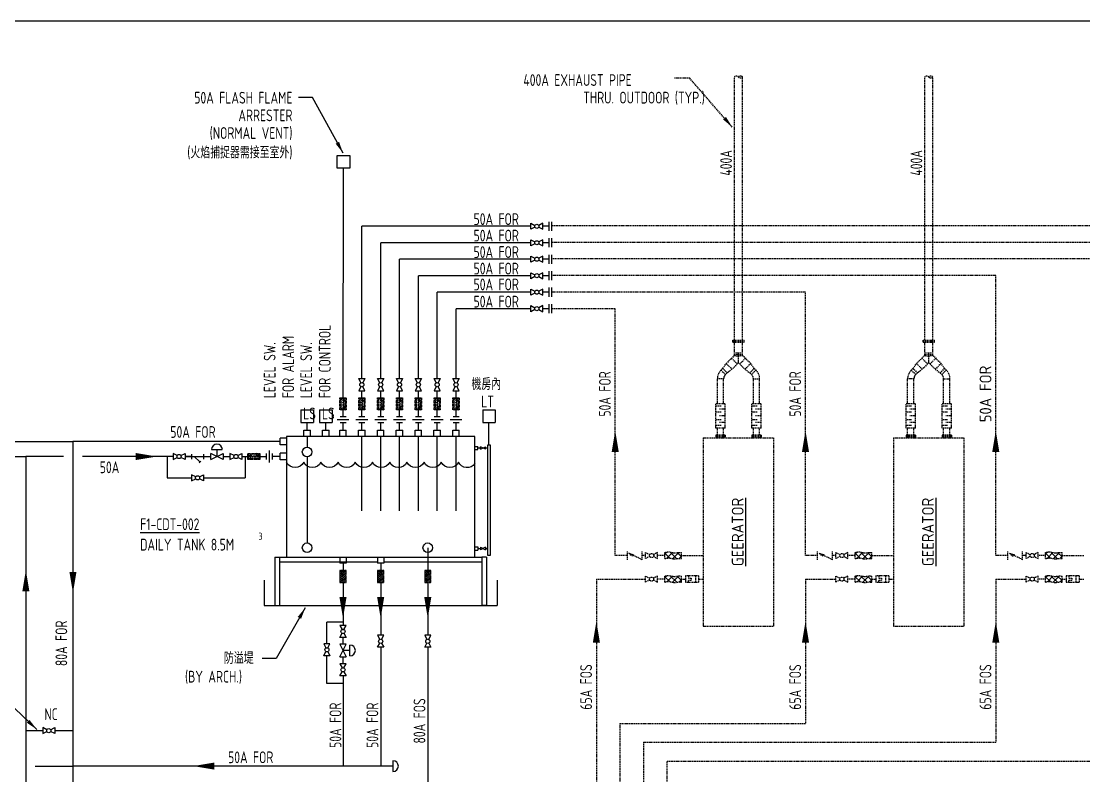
# Model space of a CAD drawing. Header units: millimetres. Extents: x 46 to 742, y 16 to 539.
# Drawn here: x 379.8 to 605.4, y 374.5 to 534.7 of the extents above; entities that cross this region are included whole.
import ezdxf
from ezdxf.enums import TextEntityAlignment as Align

# ---------------------------------------------------------------- set-up
doc = ezdxf.new("R2010")
doc.units = ezdxf.units.MM
doc.linetypes.add('DASHED', pattern=[0.75, 0.5, -0.25])
doc.linetypes.add('HIDDEN', pattern=[0.375, 0.25, -0.125])
for name, color, linetype in [('G-ANNO-NPLT', 1, 'Continuous'), ('M-CWTR-TEXT', 4, 'Continuous'), ('M-EQPM', 22, 'Continuous'), ('M-HVAC-EQPM-TEXT', 5, 'Continuous'), ('M-PIPE-FOR-F', 240, 'HIDDEN'), ('M-PIPE-FOS', 4, 'Continuous'), ('M-PIPE-OIL-TEXT', 3, 'Continuous'), ('M-PIPE-OIL-V', 2, 'Continuous'), ('N-DETL-02', 2, 'Continuous')]:
    doc.layers.add(name, color=color, linetype=linetype)
doc.styles.add('AA-TXT', font='iso.shx', dxfattribs={"width": 0.8, "bigfont": 'chineset.shx'})
doc.styles.add('dim-txt', font='isocp.shx', dxfattribs={"width": 0.7, "bigfont": 'CHINESET.shx'})
doc.dimstyles.new('adim-10', dxfattribs={"dimscale": 10, "dimtxt": 0.25, "dimasz": 0.25, "dimexe": 0.1, "dimexo": 0.5, "dimgap": 0.15, "dimtad": 0, "dimdec": 4, "dimtxsty": 'dim-txt', "dimcen": 2.5, "dimclrd": 256, "dimclre": 256, "dimclrt": 256, "dimadec": 0, "dimazin": 0, "dimtfac": 1, "dimtmove": 0, "dimatfit": 3, "dimfxl": 1, "dimarcsym": 0})

# ---------------------------------------------------------------- blocks, each defined once
blk = doc.blocks.new('FL-C')
at = {"linetype": 'DASHED'}
for p, q in [((6.35, 1.59), (0, 1.59)), ((0, -1.58), (3.17, 1.59)), ((0, -0.71), (2.3, 1.59)), ((0, 0.03), (1.56, 1.59)), ((0, 0.75), (0.82, 1.59)), ((0, 1.59), (0, -1.59)), ((2.98, -1.59), (0, 1.39)), ((1.85, -1.59), (0, 0.26)), ((4.19, -1.59), (1.01, 1.59)), ((1.06, -1.59), (4.24, 1.59)), ((5.29, -1.59), (2.11, 1.59)), ((2.16, -1.59), (5.34, 1.59)), ((6.35, -1.58), (3.18, 1.59)), ((3.37, -1.59), (6.35, 1.39)), ((6.35, -0.71), (4.05, 1.59)), ((4.5, -1.59), (6.35, 0.26)), ((6.35, 0.03), (4.79, 1.59)), ((6.35, 0.75), (5.53, 1.59)), ((6.35, -1.59), (6.35, 1.59)), ((0.76, -1.59), (0, -0.82)), ((0, -1.59), (6.35, -1.59)), ((5.59, -1.59), (6.35, -0.82))]:
    blk.add_line(p, q, dxfattribs=at)

msp = doc.modelspace()

# ---------------------------------------------------------------- hatches: boundary and pattern name
at = {"layer": 'M-PIPE-FOR-F', "linetype": 'HIDDEN'}
h = msp.add_hatch(dxfattribs=at)
h.set_pattern_fill('NET', color=252, scale=0.3, angle=45, style=0)
h.set_pattern_definition([(45, (10.037, 62.0518), (-0.6735192, 0.6735192), []), (135, (10.037, 62.0518), (-0.6735192, -0.6735192), [])])
edge = h.paths.add_edge_path()
edge.add_spline(control_points=[(519.978, 421.904), (519.787, 421.918), (519.284, 421.955), (518.355, 421.708), (517.381, 422.132), (516.715, 421.965), (516.474, 421.904)], knot_values=[0, 0, 0, 0, 0.5743149, 1.5064379, 2.8017053, 3.5340502, 3.5340502, 3.5340502, 3.5340502], degree=3, periodic=0)
edge.add_line((516.474, 421.904), (516.474, 420.622))
edge.add_spline(control_points=[(516.474, 420.622), (516.715, 420.683), (517.381, 420.85), (518.355, 420.426), (519.284, 420.673), (519.787, 420.636), (519.978, 420.622)], knot_values=[0, 0, 0, 0, 0.7323449, 2.0276123, 2.9597353, 3.5340502, 3.5340502, 3.5340502, 3.5340502], degree=3, periodic=0)
edge.add_line((519.978, 420.622), (519.978, 421.904))
h = msp.add_hatch(dxfattribs=at)
h.set_pattern_fill('NET', color=252, scale=0.3, angle=45, style=0)
h.set_pattern_definition([(45, (50.4529, 62.0518), (-0.6735192, 0.6735192), []), (135, (50.4529, 62.0518), (-0.6735192, -0.6735192), [])])
edge = h.paths.add_edge_path()
edge.add_spline(control_points=[(560.394, 421.904), (560.203, 421.918), (559.7, 421.955), (558.771, 421.708), (557.797, 422.132), (557.13, 421.965), (556.89, 421.904)], knot_values=[0, 0, 0, 0, 0.5743149, 1.5064379, 2.8017053, 3.5340502, 3.5340502, 3.5340502, 3.5340502], degree=3, periodic=0)
edge.add_line((556.89, 421.904), (556.89, 420.622))
edge.add_spline(control_points=[(556.89, 420.622), (557.13, 420.683), (557.797, 420.85), (558.771, 420.426), (559.7, 420.673), (560.203, 420.636), (560.394, 420.622)], knot_values=[0, 0, 0, 0, 0.7323449, 2.0276123, 2.9597353, 3.5340502, 3.5340502, 3.5340502, 3.5340502], degree=3, periodic=0)
edge.add_line((560.394, 420.622), (560.394, 421.904))
h = msp.add_hatch(dxfattribs=at)
h.set_pattern_fill('NET', color=252, scale=0.3, angle=45, style=0)
h.set_pattern_definition([(45, (90.8687, 62.0518), (-0.6735192, 0.6735192), []), (135, (90.8687, 62.0518), (-0.6735192, -0.6735192), [])])
edge = h.paths.add_edge_path()
edge.add_spline(control_points=[(600.81, 421.904), (600.618, 421.918), (600.116, 421.955), (599.187, 421.708), (598.213, 422.132), (597.546, 421.965), (597.306, 421.904)], knot_values=[0, 0, 0, 0, 0.5743149, 1.5064379, 2.8017053, 3.5340502, 3.5340502, 3.5340502, 3.5340502], degree=3, periodic=0)
edge.add_line((597.306, 421.904), (597.306, 420.622))
edge.add_spline(control_points=[(597.306, 420.622), (597.546, 420.683), (598.213, 420.85), (599.187, 420.426), (600.116, 420.673), (600.618, 420.636), (600.81, 420.622)], knot_values=[0, 0, 0, 0, 0.7323449, 2.0276123, 2.9597353, 3.5340502, 3.5340502, 3.5340502, 3.5340502], degree=3, periodic=0)
edge.add_line((600.81, 420.622), (600.81, 421.904))
h = msp.add_hatch(dxfattribs=at)
h.set_pattern_fill('NET', color=252, scale=0.3, angle=45, style=0)
h.set_pattern_definition([(45, (10.037, 57.0518), (-0.6735192, 0.6735192), []), (135, (10.037, 57.0518), (-0.6735192, -0.6735192), [])])
edge = h.paths.add_edge_path()
edge.add_spline(control_points=[(519.978, 416.904), (519.787, 416.918), (519.284, 416.955), (518.355, 416.708), (517.381, 417.132), (516.715, 416.965), (516.474, 416.904)], knot_values=[0, 0, 0, 0, 0.5743149, 1.5064379, 2.8017053, 3.5340502, 3.5340502, 3.5340502, 3.5340502], degree=3, periodic=0)
edge.add_line((516.474, 416.904), (516.474, 415.622))
edge.add_spline(control_points=[(516.474, 415.622), (516.715, 415.683), (517.381, 415.85), (518.355, 415.426), (519.284, 415.673), (519.787, 415.636), (519.978, 415.622)], knot_values=[0, 0, 0, 0, 0.7323449, 2.0276123, 2.9597353, 3.5340502, 3.5340502, 3.5340502, 3.5340502], degree=3, periodic=0)
edge.add_line((519.978, 415.622), (519.978, 416.904))
h = msp.add_hatch(dxfattribs=at)
h.set_pattern_fill('NET', color=252, scale=0.3, angle=45, style=0)
h.set_pattern_definition([(45, (50.4529, 57.0518), (-0.6735192, 0.6735192), []), (135, (50.4529, 57.0518), (-0.6735192, -0.6735192), [])])
edge = h.paths.add_edge_path()
edge.add_spline(control_points=[(560.394, 416.904), (560.203, 416.918), (559.7, 416.955), (558.771, 416.708), (557.797, 417.132), (557.13, 416.965), (556.89, 416.904)], knot_values=[0, 0, 0, 0, 0.5743149, 1.5064379, 2.8017053, 3.5340502, 3.5340502, 3.5340502, 3.5340502], degree=3, periodic=0)
edge.add_line((556.89, 416.904), (556.89, 415.622))
edge.add_spline(control_points=[(556.89, 415.622), (557.13, 415.683), (557.797, 415.85), (558.771, 415.426), (559.7, 415.673), (560.203, 415.636), (560.394, 415.622)], knot_values=[0, 0, 0, 0, 0.7323449, 2.0276123, 2.9597353, 3.5340502, 3.5340502, 3.5340502, 3.5340502], degree=3, periodic=0)
edge.add_line((560.394, 415.622), (560.394, 416.904))
h = msp.add_hatch(dxfattribs=at)
h.set_pattern_fill('NET', color=252, scale=0.3, angle=45, style=0)
h.set_pattern_definition([(45, (90.8687, 57.0518), (-0.6735192, 0.6735192), []), (135, (90.8687, 57.0518), (-0.6735192, -0.6735192), [])])
edge = h.paths.add_edge_path()
edge.add_spline(control_points=[(600.81, 416.904), (600.618, 416.918), (600.116, 416.955), (599.187, 416.708), (598.213, 417.132), (597.546, 416.965), (597.306, 416.904)], knot_values=[0, 0, 0, 0, 0.5743149, 1.5064379, 2.8017053, 3.5340502, 3.5340502, 3.5340502, 3.5340502], degree=3, periodic=0)
edge.add_line((597.306, 416.904), (597.306, 415.622))
edge.add_spline(control_points=[(597.306, 415.622), (597.546, 415.683), (598.213, 415.85), (599.187, 415.426), (600.116, 415.673), (600.618, 415.636), (600.81, 415.622)], knot_values=[0, 0, 0, 0, 0.7323449, 2.0276123, 2.9597353, 3.5340502, 3.5340502, 3.5340502, 3.5340502], degree=3, periodic=0)
edge.add_line((600.81, 415.622), (600.81, 416.904))

# ---------------------------------------------------------------- linework, layer by layer
at = {"layer": 'G-ANNO-NPLT'}
msp.add_line((706.603, 534.729), (80.647, 534.729), dxfattribs=at)
at = {"layer": 'M-EQPM'}
for p, q in [((439.767, 446.553), (439.767, 447.867)), ((439.767, 447.867), (441.164, 447.867)), ((441.164, 446.553), (441.164, 447.867)), ((443.767, 447.867), (445.164, 447.867)), ((443.767, 446.553), (443.767, 447.867)), ((445.164, 446.553), (445.164, 447.867)), ((447.397, 446.553), (447.397, 447.867)), ((447.397, 447.867), (448.794, 447.867)), ((448.794, 446.553), (448.794, 447.867)), ((451.397, 446.553), (451.397, 447.867)), ((451.397, 447.867), (452.794, 447.867)), ((452.794, 446.553), (452.794, 447.867)), ((455.397, 447.867), (456.794, 447.867)), ((455.397, 446.553), (455.397, 447.867)), ((456.794, 446.553), (456.794, 447.867)), ((459.397, 446.553), (459.397, 447.867)), ((459.397, 447.867), (460.794, 447.867)), ((460.794, 446.553), (460.794, 447.867)), ((463.397, 447.867), (464.794, 447.867)), ((463.397, 446.553), (463.397, 447.867)), ((464.794, 446.553), (464.794, 447.867)), ((467.397, 447.867), (468.794, 447.867)), ((467.397, 446.553), (467.397, 447.867)), ((468.794, 446.553), (468.794, 447.867)), ((471.397, 446.553), (471.397, 447.867)), ((471.397, 447.867), (472.794, 447.867)), ((472.794, 446.553), (472.794, 447.867)), ((436.096, 446.177), (434.782, 446.177)), ((434.782, 444.78), (434.782, 446.177)), ((436.096, 444.78), (434.782, 444.78)), ((440.466, 446.553), (440.466, 444.272)), ((436.096, 442.983), (434.782, 442.983)), ((434.782, 441.586), (434.782, 442.983)), ((476.096, 444.445), (476.739, 444.445)), ((476.096, 443.761), (476.739, 443.761)), ((476.739, 443.761), (476.739, 444.445)), ((436.096, 441.586), (434.782, 441.586)), ((440.466, 442.24), (440.466, 423.934)), ((476.096, 423.081), (476.739, 423.081)), ((476.096, 422.397), (476.739, 422.397)), ((476.739, 423.081), (476.739, 422.397)), ((433.636, 420.938), (434.636, 420.938)), ((433.636, 420.938), (433.636, 410.627)), ((434.636, 420.938), (477.556, 420.938)), ((434.636, 420.938), (434.636, 410.627)), ((434.636, 419.938), (455.397, 419.938)), ((447.397, 420.938), (447.397, 419.624)), ((448.794, 420.938), (448.794, 419.624)), ((455.397, 420.938), (455.397, 419.624)), ((456.794, 420.938), (456.794, 419.624)), ((456.794, 419.938), (477.556, 419.938)), ((477.556, 420.938), (477.556, 410.627)), ((478.556, 420.938), (477.556, 420.938)), ((478.556, 420.938), (478.556, 410.627)), ((448.794, 419.624), (447.397, 419.624)), ((456.794, 419.624), (455.397, 419.624)), ((431.331, 416.065), (431.331, 410.627)), ((480.861, 416.065), (480.861, 410.627)), ((431.331, 410.627), (480.861, 410.627)), ((433.636, 410.627), (434.636, 410.627)), ((478.556, 410.627), (477.556, 410.627))]:
    msp.add_line(p, q, dxfattribs=at)
for points in [[(476.096, 420.938), (476.096, 446.553), (436.096, 446.553), (436.096, 420.938)], [(478.878, 444.775), (479.322, 444.775), (479.322, 421.262), (478.878, 421.262)]]:
    msp.add_lwpolyline(points, close=True, dxfattribs=at)
msp.add_lwpolyline([(476.096, 440.778, -0.5797102), (472.629, 441.104, -0.6440696), (468.976, 441.104, -0.6440696), (465.322, 441.104, -0.6440696), (461.669, 441.104, -0.6440696), (458.016, 441.104, -0.6440696), (454.362, 441.104, -0.6440696), (450.709, 441.104, -0.6440696), (447.056, 441.104, -0.6440696), (443.402, 441.104, -0.6440696), (439.749, 441.104, -0.6440696), (436.096, 441.104)], format="xyb", dxfattribs=at)
for centre in [(440.466, 443.256), (440.466, 422.918), (466.096, 422.918)]:
    msp.add_circle(centre, 1.016, dxfattribs=at)
at = {"layer": 'M-PIPE-FOR-F', "color": 252, "linetype": 'HIDDEN'}
for p, q in [((531.23, 466.975), (531.23, 522.886)), ((532.958, 466.975), (532.958, 522.886)), ((571.645, 466.975), (571.645, 522.886)), ((573.374, 466.975), (573.374, 522.886)), ((707.99, 491.263), (492.473, 491.263)), ((667.574, 487.763), (492.473, 487.763)), ((627.158, 484.263), (492.473, 484.263)), ((586.742, 480.763), (492.473, 480.763)), ((586.742, 421.263), (586.742, 480.763)), ((546.327, 477.189), (492.473, 477.189)), ((546.327, 421.263), (546.327, 477.189)), ((505.911, 473.689), (492.473, 473.689)), ((505.911, 421.263), (505.911, 473.689)), ((530.897, 466.576), (530.897, 466.975)), ((530.897, 466.975), (533.29, 466.975)), ((530.897, 466.776), (533.29, 466.776)), ((530.897, 466.576), (533.29, 466.576)), ((531.23, 463.773), (531.23, 466.576)), ((532.958, 463.773), (532.958, 466.576)), ((533.29, 466.576), (533.29, 466.975)), ((571.313, 466.975), (573.706, 466.975)), ((571.313, 466.576), (571.313, 466.975)), ((571.313, 466.776), (573.706, 466.776)), ((571.313, 466.576), (573.706, 466.576)), ((571.645, 463.773), (571.645, 466.576)), ((573.374, 463.773), (573.374, 466.576)), ((573.706, 466.576), (573.706, 466.975)), ((531.23, 463.773), (529.496, 462.039)), ((531.84, 461.939), (530.618, 463.161)), ((531.23, 464.337), (532.958, 464.337)), ((531.23, 463.921), (532.958, 463.921)), ((531.23, 463.773), (532.094, 463.542)), ((532.094, 462.193), (532.094, 464.337)), ((532.958, 463.773), (532.094, 463.542)), ((532.348, 461.939), (533.57, 463.161)), ((532.958, 463.773), (534.691, 462.039)), ((571.645, 463.773), (569.912, 462.039)), ((572.256, 461.939), (571.034, 463.161)), ((571.645, 464.337), (573.374, 464.337)), ((571.645, 463.921), (573.374, 463.921)), ((571.645, 463.773), (572.509, 463.542)), ((572.509, 462.193), (572.509, 464.337)), ((573.374, 463.773), (572.509, 463.542)), ((572.763, 461.939), (573.985, 463.161)), ((573.374, 463.773), (575.107, 462.039)), ((528.74, 461.001), (528.382, 460.643)), ((528.382, 460.643), (529.322, 459.703)), ((528.74, 461.001), (529.496, 462.039)), ((528.74, 461.001), (529.68, 460.061)), ((529.496, 462.039), (530.718, 460.817)), ((530.718, 460.817), (529.68, 460.061)), ((532.094, 462.193), (530.718, 460.817)), ((532.094, 462.193), (533.469, 460.817)), ((534.691, 462.039), (533.469, 460.817)), ((533.469, 460.817), (534.507, 460.061)), ((535.447, 461.001), (534.507, 460.061)), ((535.447, 461.001), (534.691, 462.039)), ((535.805, 460.643), (534.865, 459.703)), ((535.447, 461.001), (535.805, 460.643)), ((569.156, 461.001), (568.798, 460.643)), ((568.798, 460.643), (569.738, 459.703)), ((569.156, 461.001), (569.912, 462.039)), ((569.156, 461.001), (570.096, 460.061)), ((569.912, 462.039), (571.134, 460.817)), ((571.134, 460.817), (570.096, 460.061)), ((572.509, 462.193), (571.134, 460.817)), ((572.509, 462.193), (573.885, 460.817)), ((575.107, 462.039), (573.885, 460.817)), ((573.885, 460.817), (574.923, 460.061)), ((575.863, 461.001), (574.923, 460.061)), ((575.863, 461.001), (575.107, 462.039)), ((576.221, 460.643), (575.281, 459.703)), ((575.863, 461.001), (576.221, 460.643)), ((527.603, 458.682), (527.603, 458.763)), ((528.933, 458.763), (527.603, 458.763)), ((527.603, 453.489), (527.603, 458.682)), ((528.933, 458.682), (528.933, 458.763)), ((528.933, 453.489), (528.933, 458.682)), ((529.68, 460.061), (529.322, 459.703)), ((534.507, 460.061), (534.865, 459.703)), ((535.255, 458.682), (535.255, 458.763)), ((535.255, 458.763), (536.584, 458.763)), ((535.255, 453.489), (535.255, 458.682)), ((536.584, 458.682), (536.584, 458.763)), ((536.584, 453.489), (536.584, 458.682)), ((569.348, 458.763), (568.019, 458.763)), ((568.019, 458.682), (568.019, 458.763)), ((568.019, 453.489), (568.019, 458.682)), ((569.348, 458.682), (569.348, 458.763)), ((569.348, 453.489), (569.348, 458.682)), ((570.096, 460.061), (569.738, 459.703)), ((574.923, 460.061), (575.281, 459.703)), ((575.671, 458.763), (577, 458.763)), ((575.671, 458.682), (575.671, 458.763)), ((575.671, 453.489), (575.671, 458.682)), ((577, 458.682), (577, 458.763)), ((577, 453.489), (577, 458.682)), ((529.265, 453.489), (527.271, 453.489)), ((527.271, 448.316), (527.271, 453.489)), ((528.417, 452.952), (527.271, 452.952)), ((528.417, 451.704), (527.271, 451.704)), ((529.265, 452.324), (528.049, 452.324)), ((529.265, 448.316), (529.265, 453.489)), ((536.916, 453.489), (534.922, 453.489)), ((534.922, 448.316), (534.922, 453.489)), ((536.069, 452.952), (534.922, 452.952)), ((536.069, 451.704), (534.922, 451.704)), ((536.916, 452.324), (535.701, 452.324)), ((536.916, 448.316), (536.916, 453.489)), ((567.687, 448.316), (567.687, 453.489)), ((569.681, 453.489), (567.687, 453.489)), ((568.833, 452.952), (567.687, 452.952)), ((568.833, 451.704), (567.687, 451.704)), ((569.681, 452.324), (568.465, 452.324)), ((569.681, 448.316), (569.681, 453.489)), ((575.338, 448.316), (575.338, 453.489)), ((577.332, 453.489), (575.338, 453.489)), ((576.484, 452.952), (575.338, 452.952)), ((576.484, 451.704), (575.338, 451.704)), ((577.332, 452.324), (576.117, 452.324)), ((577.332, 448.316), (577.332, 453.489)), ((528.417, 450.101), (527.271, 450.101)), ((529.265, 450.902), (528.049, 450.902)), ((529.265, 449.481), (528.049, 449.481)), ((536.069, 450.101), (534.922, 450.101)), ((536.916, 450.902), (535.701, 450.902)), ((536.916, 449.481), (535.701, 449.481)), ((568.833, 450.101), (567.687, 450.101)), ((569.681, 450.902), (568.465, 450.902)), ((569.681, 449.481), (568.465, 449.481)), ((576.484, 450.101), (575.338, 450.101)), ((577.332, 450.902), (576.117, 450.902)), ((577.332, 449.481), (576.117, 449.481)), ((528.417, 448.853), (527.271, 448.853)), ((529.265, 448.316), (527.271, 448.316)), ((527.603, 446.82), (527.603, 448.316)), ((528.933, 446.82), (528.933, 448.316)), ((536.069, 448.853), (534.922, 448.853)), ((536.916, 448.316), (534.922, 448.316)), ((535.255, 446.82), (535.255, 448.316)), ((536.584, 446.82), (536.584, 448.316)), ((568.833, 448.853), (567.687, 448.853)), ((569.681, 448.316), (567.687, 448.316)), ((568.019, 446.82), (568.019, 448.316)), ((569.348, 446.82), (569.348, 448.316)), ((576.484, 448.853), (575.338, 448.853)), ((577.332, 448.316), (575.338, 448.316)), ((575.671, 446.82), (575.671, 448.316)), ((577, 446.82), (577, 448.316)), ((524.594, 446.263), (539.594, 446.263)), ((524.594, 446.263), (524.594, 406.263)), ((527.271, 446.82), (527.271, 446.421)), ((529.265, 446.82), (527.271, 446.82)), ((529.265, 446.62), (527.271, 446.62)), ((529.265, 446.421), (527.271, 446.421)), ((527.603, 446.263), (527.603, 446.421)), ((528.933, 446.263), (528.933, 446.421)), ((529.265, 446.82), (529.265, 446.421)), ((534.922, 446.82), (534.922, 446.421)), ((536.916, 446.82), (534.922, 446.82)), ((536.916, 446.62), (534.922, 446.62)), ((536.916, 446.421), (534.922, 446.421)), ((535.255, 446.263), (535.255, 446.421)), ((536.584, 446.263), (536.584, 446.421)), ((536.916, 446.82), (536.916, 446.421)), ((539.594, 406.263), (539.594, 446.263)), ((565.009, 446.263), (565.009, 406.263)), ((565.009, 446.263), (580.009, 446.263)), ((569.681, 446.82), (567.687, 446.82)), ((567.687, 446.82), (567.687, 446.421)), ((569.681, 446.62), (567.687, 446.62)), ((569.681, 446.421), (567.687, 446.421)), ((568.019, 446.263), (568.019, 446.421)), ((569.348, 446.263), (569.348, 446.421)), ((569.681, 446.82), (569.681, 446.421)), ((577.332, 446.82), (575.338, 446.82)), ((575.338, 446.82), (575.338, 446.421)), ((577.332, 446.62), (575.338, 446.62)), ((577.332, 446.421), (575.338, 446.421)), ((575.671, 446.263), (575.671, 446.421)), ((577, 446.263), (577, 446.421)), ((577.332, 446.82), (577.332, 446.421)), ((580.009, 406.263), (580.009, 446.263)), ((508.493, 420.374), (508.493, 422.152)), ((511.611, 420.374), (511.611, 422.152)), ((548.909, 420.374), (548.909, 422.152)), ((552.026, 420.374), (552.026, 422.152)), ((589.325, 420.374), (589.325, 422.152)), ((592.442, 420.374), (592.442, 422.152)), ((508.493, 421.263), (505.911, 421.263)), ((508.815, 421.731), (509.933, 421.434)), ((508.815, 421.731), (509.74, 421.037)), ((508.815, 421.731), (509.74, 421.037)), ((508.815, 421.731), (509.933, 421.434)), ((511.611, 420.374), (508.815, 421.731)), ((512.359, 421.263), (511.611, 421.263)), ((512.359, 421.904), (513.249, 421.459)), ((512.359, 420.622), (512.359, 421.904)), ((513.249, 421.067), (512.359, 420.622)), ((514.923, 421.904), (514.034, 421.459)), ((514.034, 421.067), (514.923, 420.622)), ((514.923, 420.622), (514.923, 421.904)), ((516.474, 421.263), (514.923, 421.263)), ((516.474, 420.622), (516.474, 421.904)), ((519.978, 420.622), (519.978, 421.904)), ((519.978, 421.263), (524.594, 421.263)), ((548.909, 421.263), (546.327, 421.263)), ((549.231, 421.731), (550.348, 421.434)), ((549.231, 421.731), (550.155, 421.037)), ((549.231, 421.731), (550.155, 421.037)), ((549.231, 421.731), (550.348, 421.434)), ((552.026, 420.374), (549.231, 421.731)), ((552.775, 421.263), (552.026, 421.263)), ((552.775, 421.904), (553.665, 421.459)), ((552.775, 420.622), (552.775, 421.904)), ((553.665, 421.067), (552.775, 420.622)), ((555.339, 421.904), (554.449, 421.459)), ((554.449, 421.067), (555.339, 420.622)), ((555.339, 420.622), (555.339, 421.904)), ((556.89, 421.263), (555.339, 421.263)), ((556.89, 420.622), (556.89, 421.904)), ((560.394, 420.622), (560.394, 421.904)), ((560.394, 421.263), (565.009, 421.263)), ((589.325, 421.263), (586.742, 421.263)), ((589.647, 421.731), (590.764, 421.434)), ((589.647, 421.731), (590.571, 421.037)), ((589.647, 421.731), (590.571, 421.037)), ((589.647, 421.731), (590.764, 421.434)), ((592.442, 420.374), (589.647, 421.731)), ((593.191, 421.263), (592.442, 421.263)), ((593.191, 421.904), (594.081, 421.459)), ((593.191, 420.622), (593.191, 421.904)), ((594.081, 421.067), (593.191, 420.622)), ((595.755, 421.904), (594.865, 421.459)), ((594.865, 421.067), (595.755, 420.622)), ((595.755, 420.622), (595.755, 421.904)), ((597.306, 421.263), (595.755, 421.263)), ((597.306, 420.622), (597.306, 421.904)), ((600.81, 420.622), (600.81, 421.904)), ((600.81, 421.263), (605.425, 421.263)), ((501.911, 416.263), (501.911, 366.282)), ((501.911, 416.263), (512.359, 416.263)), ((512.359, 416.904), (513.249, 416.459)), ((512.359, 415.622), (512.359, 416.904)), ((513.249, 416.067), (512.359, 415.622)), ((514.923, 416.904), (514.034, 416.459)), ((514.034, 416.067), (514.923, 415.622)), ((514.923, 415.622), (514.923, 416.904)), ((516.474, 416.263), (514.923, 416.263)), ((516.474, 415.622), (516.474, 416.904)), ((519.978, 415.622), (519.978, 416.904)), ((519.978, 416.263), (520.824, 416.263)), ((520.824, 416.962), (520.824, 415.564)), ((520.824, 416.962), (520.824, 416.263)), ((523.621, 416.962), (520.824, 416.962)), ((520.824, 416.263), (520.824, 415.564)), ((523.621, 415.564), (520.824, 415.564)), ((521.452, 416.962), (521.452, 416.491)), ((521.452, 416.491), (522.066, 416.491)), ((521.452, 415.564), (521.452, 416.035)), ((521.452, 416.035), (522.066, 416.035)), ((522.066, 416.491), (522.066, 416.035)), ((522.931, 416.962), (522.931, 415.564)), ((523.621, 416.962), (523.621, 415.564)), ((523.621, 416.962), (523.621, 415.564)), ((523.621, 416.263), (524.594, 416.263)), ((546.327, 416.263), (546.327, 385.608)), ((546.327, 416.263), (552.775, 416.263)), ((552.775, 416.904), (553.665, 416.459)), ((552.775, 415.622), (552.775, 416.904)), ((553.665, 416.067), (552.775, 415.622)), ((555.339, 416.904), (554.449, 416.459)), ((554.449, 416.067), (555.339, 415.622)), ((555.339, 415.622), (555.339, 416.904)), ((556.89, 416.263), (555.339, 416.263)), ((556.89, 415.622), (556.89, 416.904)), ((560.394, 415.622), (560.394, 416.904)), ((560.394, 416.263), (561.24, 416.263)), ((561.24, 416.962), (561.24, 415.564)), ((561.24, 416.962), (561.24, 416.263)), ((564.037, 416.962), (561.24, 416.962)), ((561.24, 416.263), (561.24, 415.564)), ((564.037, 415.564), (561.24, 415.564)), ((561.868, 416.962), (561.868, 416.491)), ((561.868, 416.491), (562.481, 416.491)), ((561.868, 415.564), (561.868, 416.035)), ((561.868, 416.035), (562.481, 416.035)), ((562.481, 416.491), (562.481, 416.035)), ((563.347, 416.962), (563.347, 415.564)), ((564.037, 416.962), (564.037, 415.564)), ((564.037, 416.962), (564.037, 415.564)), ((564.037, 416.263), (565.009, 416.263)), ((586.742, 416.263), (586.742, 381.608)), ((586.742, 416.263), (593.191, 416.263)), ((593.191, 416.904), (594.081, 416.459)), ((593.191, 415.622), (593.191, 416.904)), ((594.081, 416.067), (593.191, 415.622)), ((595.755, 416.904), (594.865, 416.459)), ((594.865, 416.067), (595.755, 415.622)), ((595.755, 415.622), (595.755, 416.904)), ((597.306, 416.263), (595.755, 416.263)), ((597.306, 415.622), (597.306, 416.904)), ((600.81, 415.622), (600.81, 416.904)), ((600.81, 416.263), (601.656, 416.263)), ((601.656, 416.962), (601.656, 415.564)), ((601.656, 416.962), (601.656, 416.263)), ((604.453, 416.962), (601.656, 416.962)), ((601.656, 416.263), (601.656, 415.564)), ((604.453, 415.564), (601.656, 415.564)), ((602.284, 416.962), (602.284, 416.491)), ((602.284, 416.491), (602.897, 416.491)), ((602.284, 415.564), (602.284, 416.035)), ((602.284, 416.035), (602.897, 416.035)), ((602.897, 416.491), (602.897, 416.035)), ((603.763, 416.962), (603.763, 415.564)), ((604.453, 416.962), (604.453, 415.564)), ((604.453, 416.962), (604.453, 415.564)), ((604.453, 416.263), (605.425, 416.263)), ((524.594, 406.263), (539.594, 406.263)), ((565.009, 406.263), (580.009, 406.263)), ((506.911, 385.608), (546.327, 385.608)), ((506.911, 385.608), (506.911, 366.282)), ((511.927, 381.608), (511.927, 366.282)), ((511.927, 381.608), (586.742, 381.608)), ((516.911, 377.608), (627.158, 377.608)), ((516.911, 366.282), (516.911, 377.608))]:
    msp.add_line(p, q, dxfattribs=at)
for points in [[(505.911, 447.759, 0, 1.496, 0), (505.911, 443.272, 0, 0, 0)], [(546.327, 447.759, 0, 1.496, 0), (546.327, 443.272, 0, 0, 0)], [(586.742, 447.759, 0, 1.496, 0), (586.742, 443.272, 0, 0, 0)], [(501.911, 407.261, 0, 1.496, 0), (501.911, 402.774, 0, 0, 0)], [(546.327, 407.261, 0, 1.496, 0), (546.327, 402.774, 0, 0, 0)], [(586.742, 407.261, 0, 1.496, 0), (586.742, 402.774, 0, 0, 0)]]:
    msp.add_lwpolyline(points, format="xyseb", dxfattribs=at)
for centre in [(513.641, 421.263), (554.057, 421.263), (594.473, 421.263), (513.641, 416.263), (554.057, 416.263), (594.473, 416.263)]:
    msp.add_circle(centre, 0.439, dxfattribs=at)
for centre, radius, start, end in [((531.662, 522.453), 0.611, 45, 135), ((532.526, 522.453), 0.611, 45, 135), ((532.526, 523.318), 0.611, 225, 315), ((572.077, 522.453), 0.611, 45, 135), ((572.942, 522.453), 0.611, 45, 135), ((572.942, 523.318), 0.611, 225, 315), ((530.262, 458.763), 2.659, 135, 180), ((533.925, 458.763), 2.659, 0, 45), ((570.678, 458.763), 2.659, 135, 180), ((574.341, 458.763), 2.659, 0, 45), ((530.262, 458.763), 1.329, 135, 180), ((533.925, 458.763), 1.329, 0, 45), ((570.678, 458.763), 1.329, 135, 180), ((574.341, 458.763), 1.329, 0, 45)]:
    msp.add_arc(centre, radius, start, end, dxfattribs=at)
for points in [[(516.474, 421.904), (517.196, 422.026), (518.476, 421.83), (519.404, 421.922), (519.978, 421.904)], [(556.89, 421.904), (557.612, 422.026), (558.892, 421.83), (559.82, 421.922), (560.394, 421.904)], [(597.306, 421.904), (598.028, 422.026), (599.308, 421.83), (600.236, 421.922), (600.81, 421.904)], [(516.474, 420.622), (517.196, 420.744), (518.476, 420.548), (519.404, 420.639), (519.978, 420.622)], [(556.89, 420.622), (557.612, 420.744), (558.892, 420.548), (559.82, 420.639), (560.394, 420.622)], [(597.306, 420.622), (598.028, 420.744), (599.308, 420.548), (600.236, 420.639), (600.81, 420.622)], [(516.474, 416.904), (517.196, 417.026), (518.476, 416.83), (519.404, 416.922), (519.978, 416.904)], [(516.474, 415.622), (517.196, 415.744), (518.476, 415.548), (519.404, 415.639), (519.978, 415.622)], [(556.89, 416.904), (557.612, 417.026), (558.892, 416.83), (559.82, 416.922), (560.394, 416.904)], [(556.89, 415.622), (557.612, 415.744), (558.892, 415.548), (559.82, 415.639), (560.394, 415.622)], [(597.306, 416.904), (598.028, 417.026), (599.308, 416.83), (600.236, 416.922), (600.81, 416.904)], [(597.306, 415.622), (598.028, 415.744), (599.308, 415.548), (600.236, 415.639), (600.81, 415.622)]]:
    msp.add_spline(points, degree=3, dxfattribs=at)
at = {"layer": 'M-PIPE-FOS'}
for p, q in [((448.096, 454.771), (448.196, 503.555)), ((452.096, 458.846), (452.096, 491.189)), ((487.976, 491.189), (452.096, 491.189)), ((491.877, 491.189), (490.547, 491.189)), ((456.096, 458.846), (456.096, 487.689)), ((487.976, 487.689), (456.096, 487.689)), ((491.877, 487.689), (490.547, 487.689)), ((460.096, 458.846), (460.096, 484.189)), ((487.976, 484.189), (460.096, 484.189)), ((491.877, 484.189), (490.547, 484.189)), ((464.096, 458.846), (464.096, 480.689)), ((487.976, 480.689), (464.096, 480.689)), ((491.877, 480.689), (490.547, 480.689)), ((468.096, 458.846), (468.096, 477.189)), ((487.976, 477.189), (468.096, 477.189)), ((491.877, 477.189), (490.547, 477.189)), ((472.096, 458.846), (472.096, 473.689)), ((487.976, 473.689), (472.096, 473.689)), ((491.877, 473.689), (490.547, 473.689)), ((452.096, 454.771), (452.096, 456.274)), ((456.096, 454.771), (456.096, 456.274)), ((460.096, 454.771), (460.096, 456.274)), ((464.096, 454.771), (464.096, 456.274)), ((468.096, 454.771), (468.096, 456.274)), ((472.096, 454.771), (472.096, 456.274)), ((448.096, 450.787), (448.096, 452.199)), ((452.096, 450.787), (452.096, 452.199)), ((456.096, 450.787), (456.096, 452.199)), ((460.096, 450.787), (460.096, 452.199)), ((464.096, 450.787), (464.096, 452.199)), ((468.096, 450.787), (468.096, 452.199)), ((472.096, 450.787), (472.096, 452.199)), ((440.466, 447.867), (440.466, 449.515)), ((444.466, 447.867), (444.466, 449.515)), ((448.096, 447.867), (448.096, 449.515)), ((452.096, 447.867), (452.096, 449.515)), ((456.096, 447.867), (456.096, 449.515)), ((460.096, 447.867), (460.096, 449.515)), ((464.096, 447.867), (464.096, 449.515)), ((468.096, 447.867), (468.096, 449.515)), ((472.096, 447.867), (472.096, 449.515)), ((479.1, 444.775), (479.1, 449.515)), ((326.684, 445.478), (390.733, 445.478)), ((434.782, 445.478), (390.733, 445.478)), ((390.733, 445.478), (390.733, 69.687)), ((452.096, 430.741), (452.096, 446.553)), ((456.096, 430.741), (456.096, 446.553)), ((460.096, 430.741), (460.096, 446.553)), ((464.096, 430.741), (464.096, 446.553)), ((468.096, 430.741), (468.096, 446.553)), ((472.096, 430.741), (472.096, 446.553)), ((476.739, 444.103), (477.299, 444.103)), ((478.379, 444.103), (478.878, 444.103)), ((349.476, 442.285), (380.733, 442.285)), ((388.733, 442.285), (380.733, 442.285)), ((380.733, 442.285), (380.733, 59.796)), ((411.99, 442.285), (392.733, 442.285)), ((410.712, 442.285), (410.712, 437.76)), ((414.562, 442.285), (415.918, 442.285)), ((415.918, 442.285), (414.562, 442.285)), ((414.562, 442.285), (415.918, 442.285)), ((414.562, 442.285), (415.918, 442.285)), ((415.918, 442.285), (414.562, 442.285)), ((418.49, 442.285), (419.997, 442.285)), ((422.648, 442.285), (424.067, 442.285)), ((426.639, 442.285), (427.878, 442.285)), ((427.317, 442.285), (427.317, 437.76)), ((430.45, 442.285), (431.862, 442.285)), ((434.782, 442.285), (433.134, 442.285)), ((410.712, 437.76), (415.918, 437.76)), ((418.489, 437.76), (427.317, 437.76)), ((466.096, 422.918), (466.096, 418.118)), ((476.739, 422.739), (477.299, 422.739)), ((478.379, 422.739), (478.878, 422.739)), ((448.096, 419.624), (448.096, 418.118)), ((456.096, 419.624), (456.096, 418.118)), ((448.096, 415.545), (448.096, 406.426)), ((456.096, 415.545), (456.096, 404.342)), ((466.096, 415.545), (466.096, 404.342)), ((448.096, 407.104), (444.676, 407.104)), ((444.676, 402.533), (444.676, 407.104)), ((448.096, 402.435), (448.096, 403.854)), ((456.096, 401.77), (456.096, 376.544)), ((466.096, 401.77), (466.096, 349.608)), ((444.676, 394.084), (444.676, 399.961)), ((448.096, 398.277), (448.096, 399.784)), ((448.096, 395.706), (448.096, 376.544)), ((448.096, 394.084), (444.676, 394.084)), ((380.733, 384.078), (384.318, 384.078)), ((386.89, 384.078), (390.733, 384.078)), ((382.733, 376.544), (390.733, 376.544)), ((458.694, 376.544), (390.733, 376.544))]:
    msp.add_line(p, q, dxfattribs=at)
at = {"layer": 'N-DETL-02'}
for p, q in [((491.877, 490.227), (491.877, 492.15)), ((492.473, 490.227), (492.473, 492.15)), ((487.976, 491.832), (488.868, 491.386)), ((487.976, 490.546), (487.976, 491.832)), ((488.868, 490.992), (487.976, 490.546)), ((490.547, 491.832), (489.655, 491.386)), ((489.655, 490.992), (490.547, 490.546)), ((490.547, 490.546), (490.547, 491.832)), ((487.976, 488.332), (488.868, 487.886)), ((487.976, 487.046), (487.976, 488.332)), ((488.868, 487.492), (487.976, 487.046)), ((490.547, 488.332), (489.655, 487.886)), ((489.655, 487.492), (490.547, 487.046)), ((490.547, 487.046), (490.547, 488.332)), ((491.877, 486.727), (491.877, 488.65)), ((492.473, 486.727), (492.473, 488.65)), ((487.976, 484.832), (488.868, 484.386)), ((487.976, 483.546), (487.976, 484.832)), ((488.868, 483.992), (487.976, 483.546)), ((490.547, 484.832), (489.655, 484.386)), ((489.655, 483.992), (490.547, 483.546)), ((490.547, 483.546), (490.547, 484.832)), ((491.877, 483.227), (491.877, 485.15)), ((492.473, 483.227), (492.473, 485.15)), ((487.976, 481.332), (488.868, 480.886)), ((487.976, 480.046), (487.976, 481.332)), ((490.547, 481.332), (489.655, 480.886)), ((490.547, 480.046), (490.547, 481.332)), ((491.877, 479.727), (491.877, 481.65)), ((492.473, 479.727), (492.473, 481.65)), ((488.868, 480.492), (487.976, 480.046)), ((489.655, 480.492), (490.547, 480.046)), ((487.976, 477.832), (488.868, 477.386)), ((487.976, 476.546), (487.976, 477.832)), ((488.868, 476.992), (487.976, 476.546)), ((490.547, 477.832), (489.655, 477.386)), ((489.655, 476.992), (490.547, 476.546)), ((490.547, 476.546), (490.547, 477.832)), ((491.877, 476.227), (491.877, 478.15)), ((492.473, 476.227), (492.473, 478.15)), ((487.976, 474.332), (488.868, 473.886)), ((487.976, 473.046), (487.976, 474.332)), ((490.547, 474.332), (489.655, 473.886)), ((490.547, 473.046), (490.547, 474.332)), ((491.877, 472.727), (491.877, 474.65)), ((492.473, 472.727), (492.473, 474.65)), ((488.868, 473.492), (487.976, 473.046)), ((489.655, 473.492), (490.547, 473.046)), ((451.899, 457.953), (451.453, 458.846)), ((451.453, 458.846), (452.739, 458.846)), ((452.739, 458.846), (452.292, 457.953)), ((455.899, 457.953), (455.453, 458.846)), ((455.453, 458.846), (456.739, 458.846)), ((456.739, 458.846), (456.292, 457.953)), ((459.899, 457.953), (459.453, 458.846)), ((459.453, 458.846), (460.739, 458.846)), ((460.739, 458.846), (460.292, 457.953)), ((463.899, 457.953), (463.453, 458.846)), ((463.453, 458.846), (464.739, 458.846)), ((464.739, 458.846), (464.292, 457.953)), ((467.899, 457.953), (467.453, 458.846)), ((467.453, 458.846), (468.739, 458.846)), ((468.739, 458.846), (468.292, 457.953)), ((471.899, 457.953), (471.453, 458.846)), ((471.453, 458.846), (472.739, 458.846)), ((472.739, 458.846), (472.292, 457.953)), ((451.899, 457.166), (451.453, 456.274)), ((451.453, 456.274), (452.739, 456.274)), ((452.739, 456.274), (452.292, 457.166)), ((455.899, 457.166), (455.453, 456.274)), ((455.453, 456.274), (456.739, 456.274)), ((456.739, 456.274), (456.292, 457.166)), ((459.899, 457.166), (459.453, 456.274)), ((459.453, 456.274), (460.739, 456.274)), ((460.739, 456.274), (460.292, 457.166)), ((463.899, 457.166), (463.453, 456.274)), ((463.453, 456.274), (464.739, 456.274)), ((464.739, 456.274), (464.292, 457.166)), ((467.899, 457.166), (467.453, 456.274)), ((467.453, 456.274), (468.739, 456.274)), ((468.739, 456.274), (468.292, 457.166)), ((471.899, 457.166), (471.453, 456.274)), ((471.453, 456.274), (472.739, 456.274)), ((472.739, 456.274), (472.292, 457.166)), ((439.132, 452.182), (439.132, 449.515)), ((439.132, 452.182), (441.799, 452.182)), ((441.799, 452.182), (441.799, 449.515)), ((443.132, 452.182), (445.799, 452.182)), ((443.132, 452.182), (443.132, 449.515)), ((445.799, 452.182), (445.799, 449.515)), ((477.767, 452.182), (477.767, 449.515)), ((477.767, 452.182), (480.433, 452.182)), ((480.433, 452.182), (480.433, 449.515)), ((439.132, 449.515), (441.799, 449.515)), ((443.132, 449.515), (445.799, 449.515)), ((446.824, 450.151), (449.367, 450.151)), ((447.46, 450.787), (448.731, 450.787)), ((447.46, 449.515), (448.731, 449.515)), ((450.824, 450.151), (453.367, 450.151)), ((451.46, 450.787), (452.731, 450.787)), ((451.46, 449.515), (452.731, 449.515)), ((454.824, 450.151), (457.367, 450.151)), ((455.46, 450.787), (456.731, 450.787)), ((455.46, 449.515), (456.731, 449.515)), ((458.824, 450.151), (461.367, 450.151)), ((459.46, 450.787), (460.731, 450.787)), ((459.46, 449.515), (460.731, 449.515)), ((462.824, 450.151), (465.367, 450.151)), ((463.46, 450.787), (464.731, 450.787)), ((463.46, 449.515), (464.731, 449.515)), ((466.824, 450.151), (469.367, 450.151)), ((467.46, 450.787), (468.731, 450.787)), ((467.46, 449.515), (468.731, 449.515)), ((470.824, 450.151), (473.367, 450.151)), ((471.46, 450.787), (472.731, 450.787)), ((471.46, 449.515), (472.731, 449.515)), ((477.767, 449.515), (480.433, 449.515)), ((412.882, 442.481), (411.99, 442.928)), ((411.99, 442.928), (411.99, 441.642)), ((413.669, 442.481), (414.562, 442.928)), ((414.562, 442.928), (414.562, 441.642)), ((415.918, 442.811), (415.918, 441.758)), ((418.49, 442.811), (418.49, 441.758)), ((419.997, 441.622), (419.997, 442.947)), ((422.648, 441.622), (419.997, 442.947)), ((419.997, 441.622), (422.648, 442.947)), ((420.161, 443.753), (422.452, 443.753)), ((421.322, 443.753), (421.322, 442.285)), ((422.648, 442.947), (422.648, 441.622)), ((424.959, 442.481), (424.067, 442.928)), ((424.067, 442.928), (424.067, 441.642)), ((425.746, 442.481), (426.639, 442.928)), ((426.639, 442.928), (426.639, 441.642)), ((431.862, 441.649), (431.862, 442.92)), ((432.498, 441.013), (432.498, 443.556)), ((433.134, 441.649), (433.134, 442.92)), ((477.299, 443.833), (477.299, 444.373)), ((477.299, 443.833), (478.379, 444.373)), ((478.379, 443.833), (477.299, 444.373)), ((478.379, 443.833), (478.379, 444.373)), ((411.99, 441.642), (412.882, 442.088)), ((414.562, 441.642), (413.669, 442.088)), ((415.918, 442.285), (418.49, 442.285)), ((416.475, 442.285), (417.704, 441.146)), ((417.89, 441.32), (417.518, 440.972)), ((424.067, 441.642), (424.959, 442.088)), ((426.639, 441.642), (425.746, 442.088)), ((416.81, 437.956), (415.918, 438.403)), ((415.918, 438.403), (415.918, 437.117)), ((417.597, 437.956), (418.489, 438.403)), ((418.489, 438.403), (418.489, 437.117)), ((415.918, 437.117), (416.81, 437.563)), ((418.489, 437.117), (417.597, 437.563)), ((477.299, 423.009), (477.299, 422.469)), ((478.379, 423.009), (477.299, 422.469)), ((477.299, 423.009), (478.379, 422.469)), ((478.379, 423.009), (478.379, 422.469)), ((448.739, 406.426), (447.453, 406.426)), ((447.453, 406.426), (447.899, 405.534)), ((448.292, 405.534), (448.739, 406.426)), ((447.453, 403.854), (447.899, 404.747)), ((448.292, 404.747), (448.739, 403.854)), ((456.739, 404.342), (455.453, 404.342)), ((455.453, 404.342), (455.899, 403.45)), ((456.292, 403.45), (456.739, 404.342)), ((466.739, 404.342), (465.453, 404.342)), ((465.453, 404.342), (465.899, 403.45)), ((466.292, 403.45), (466.739, 404.342)), ((444.033, 402.533), (444.479, 401.64)), ((445.319, 402.533), (444.033, 402.533)), ((444.873, 401.64), (445.319, 402.533)), ((447.433, 399.784), (448.758, 402.435)), ((447.433, 402.435), (448.758, 399.784)), ((448.758, 402.435), (447.433, 402.435)), ((448.739, 403.854), (447.453, 403.854)), ((449.564, 399.948), (449.564, 402.24)), ((455.453, 401.77), (455.899, 402.663)), ((456.739, 401.77), (455.453, 401.77)), ((456.292, 402.663), (456.739, 401.77)), ((465.453, 401.77), (465.899, 402.663)), ((466.739, 401.77), (465.453, 401.77)), ((466.292, 402.663), (466.739, 401.77)), ((444.033, 399.961), (444.479, 400.853)), ((445.319, 399.961), (444.033, 399.961)), ((444.873, 400.853), (445.319, 399.961)), ((447.433, 399.784), (448.758, 399.784)), ((449.564, 401.109), (448.096, 401.109)), ((447.453, 398.277), (447.899, 397.385)), ((448.739, 398.277), (447.453, 398.277)), ((448.292, 397.385), (448.739, 398.277)), ((447.453, 395.706), (447.899, 396.598)), ((448.739, 395.706), (447.453, 395.706)), ((448.292, 396.598), (448.739, 395.706)), ((384.318, 384.721), (384.318, 383.435)), ((385.21, 384.275), (384.318, 384.721)), ((384.318, 383.435), (385.21, 383.881)), ((385.998, 384.275), (386.89, 384.721)), ((386.89, 383.435), (385.998, 383.881)), ((386.89, 384.721), (386.89, 383.435)), ((458.694, 377.69), (458.694, 375.398))]:
    msp.add_line(p, q, dxfattribs=at)
at = {"layer": 'N-DETL-02', "linetype": 'DASHED'}
for p, q in [((447.453, 454.462), (447.762, 454.771)), ((447.453, 454.023), (448.2, 454.771)), ((447.453, 453.563), (448.66, 454.771)), ((447.453, 452.199), (447.453, 454.771)), ((447.453, 454.771), (448.739, 454.771)), ((447.453, 453.075), (448.739, 454.361)), ((447.453, 454.341), (448.739, 453.054)), ((447.453, 452.629), (448.739, 453.915)), ((447.453, 453.895), (448.739, 452.609)), ((447.456, 454.771), (448.739, 453.488)), ((447.808, 454.771), (448.739, 453.84)), ((448.109, 454.771), (448.739, 454.141)), ((448.399, 454.771), (448.739, 454.437)), ((448.739, 454.771), (448.739, 452.199)), ((451.453, 454.771), (452.739, 454.771)), ((451.453, 452.199), (451.453, 454.771)), ((451.453, 453.563), (452.66, 454.771)), ((451.453, 454.023), (452.2, 454.771)), ((451.453, 454.462), (451.762, 454.771)), ((451.453, 453.075), (452.739, 454.361)), ((451.453, 454.341), (452.739, 453.054)), ((451.453, 452.629), (452.739, 453.915)), ((451.453, 453.895), (452.739, 452.609)), ((451.456, 454.771), (452.739, 453.488)), ((451.808, 454.771), (452.739, 453.84)), ((452.109, 454.771), (452.739, 454.141)), ((452.399, 454.771), (452.739, 454.437)), ((452.739, 454.771), (452.739, 452.199)), ((455.453, 454.771), (456.739, 454.771)), ((455.453, 452.199), (455.453, 454.771)), ((455.453, 453.563), (456.66, 454.771)), ((455.453, 454.023), (456.2, 454.771)), ((455.453, 454.462), (455.762, 454.771)), ((455.453, 453.075), (456.739, 454.361)), ((455.453, 454.341), (456.739, 453.054)), ((455.453, 452.629), (456.739, 453.915)), ((455.453, 453.895), (456.739, 452.609)), ((455.456, 454.771), (456.739, 453.488)), ((455.808, 454.771), (456.739, 453.84)), ((456.109, 454.771), (456.739, 454.141)), ((456.399, 454.771), (456.739, 454.437)), ((456.739, 454.771), (456.739, 452.199)), ((459.453, 454.771), (460.739, 454.771)), ((459.453, 452.199), (459.453, 454.771)), ((459.453, 453.563), (460.66, 454.771)), ((459.453, 454.023), (460.2, 454.771)), ((459.453, 454.462), (459.762, 454.771)), ((459.453, 453.075), (460.739, 454.361)), ((459.453, 454.341), (460.739, 453.054)), ((459.453, 452.629), (460.739, 453.915)), ((459.453, 453.895), (460.739, 452.609)), ((459.456, 454.771), (460.739, 453.488)), ((459.808, 454.771), (460.739, 453.84)), ((460.109, 454.771), (460.739, 454.141)), ((460.399, 454.771), (460.739, 454.437)), ((460.739, 454.771), (460.739, 452.199)), ((463.453, 454.771), (464.739, 454.771)), ((463.453, 452.199), (463.453, 454.771)), ((463.453, 453.563), (464.66, 454.771)), ((463.453, 454.023), (464.2, 454.771)), ((463.453, 454.462), (463.762, 454.771)), ((463.453, 453.075), (464.739, 454.361)), ((463.453, 454.341), (464.739, 453.054)), ((463.453, 452.629), (464.739, 453.915)), ((463.453, 453.895), (464.739, 452.609)), ((463.456, 454.771), (464.739, 453.488)), ((463.808, 454.771), (464.739, 453.84)), ((464.109, 454.771), (464.739, 454.141)), ((464.399, 454.771), (464.739, 454.437)), ((464.739, 454.771), (464.739, 452.199)), ((467.453, 454.462), (467.762, 454.771)), ((467.453, 454.023), (468.2, 454.771)), ((467.453, 453.563), (468.66, 454.771)), ((467.453, 452.199), (467.453, 454.771)), ((467.453, 454.771), (468.739, 454.771)), ((467.453, 453.075), (468.739, 454.361)), ((467.453, 454.341), (468.739, 453.054)), ((467.453, 452.629), (468.739, 453.915)), ((467.453, 453.895), (468.739, 452.609)), ((467.456, 454.771), (468.739, 453.488)), ((467.808, 454.771), (468.739, 453.84)), ((468.109, 454.771), (468.739, 454.141)), ((468.399, 454.771), (468.739, 454.437)), ((468.739, 454.771), (468.739, 452.199)), ((471.453, 454.462), (471.762, 454.771)), ((471.453, 454.023), (472.2, 454.771)), ((471.453, 453.563), (472.66, 454.771)), ((471.453, 452.199), (471.453, 454.771)), ((471.453, 454.771), (472.739, 454.771)), ((471.453, 453.075), (472.739, 454.361)), ((471.453, 454.341), (472.739, 453.054)), ((471.453, 452.629), (472.739, 453.915)), ((471.453, 453.895), (472.739, 452.609)), ((471.456, 454.771), (472.739, 453.488)), ((471.808, 454.771), (472.739, 453.84)), ((472.109, 454.771), (472.739, 454.141)), ((472.399, 454.771), (472.739, 454.437)), ((472.739, 454.771), (472.739, 452.199)), ((447.453, 453.406), (448.66, 452.199)), ((447.453, 452.946), (448.2, 452.199)), ((447.453, 452.508), (447.762, 452.199)), ((448.739, 452.199), (447.453, 452.199)), ((447.456, 452.199), (448.739, 453.481)), ((447.808, 452.199), (448.739, 453.129)), ((448.109, 452.199), (448.739, 452.829)), ((448.399, 452.199), (448.739, 452.532)), ((451.453, 453.406), (452.66, 452.199)), ((451.453, 452.946), (452.2, 452.199)), ((451.453, 452.508), (451.762, 452.199)), ((452.739, 452.199), (451.453, 452.199)), ((451.456, 452.199), (452.739, 453.481)), ((451.808, 452.199), (452.739, 453.129)), ((452.109, 452.199), (452.739, 452.829)), ((452.399, 452.199), (452.739, 452.532)), ((455.453, 453.406), (456.66, 452.199)), ((455.453, 452.946), (456.2, 452.199)), ((455.453, 452.508), (455.762, 452.199)), ((456.739, 452.199), (455.453, 452.199)), ((455.456, 452.199), (456.739, 453.481)), ((455.808, 452.199), (456.739, 453.129)), ((456.109, 452.199), (456.739, 452.829)), ((456.399, 452.199), (456.739, 452.532)), ((459.453, 453.406), (460.66, 452.199)), ((459.453, 452.946), (460.2, 452.199)), ((459.453, 452.508), (459.762, 452.199)), ((460.739, 452.199), (459.453, 452.199)), ((459.456, 452.199), (460.739, 453.481)), ((459.808, 452.199), (460.739, 453.129)), ((460.109, 452.199), (460.739, 452.829)), ((460.399, 452.199), (460.739, 452.532)), ((463.453, 453.406), (464.66, 452.199)), ((463.453, 452.946), (464.2, 452.199)), ((463.453, 452.508), (463.762, 452.199)), ((464.739, 452.199), (463.453, 452.199)), ((463.456, 452.199), (464.739, 453.481)), ((463.808, 452.199), (464.739, 453.129)), ((464.109, 452.199), (464.739, 452.829)), ((464.399, 452.199), (464.739, 452.532)), ((467.453, 453.406), (468.66, 452.199)), ((467.453, 452.946), (468.2, 452.199)), ((467.453, 452.508), (467.762, 452.199)), ((468.739, 452.199), (467.453, 452.199)), ((467.456, 452.199), (468.739, 453.481)), ((467.808, 452.199), (468.739, 453.129)), ((468.109, 452.199), (468.739, 452.829)), ((468.399, 452.199), (468.739, 452.532)), ((471.453, 453.406), (472.66, 452.199)), ((471.453, 452.946), (472.2, 452.199)), ((471.453, 452.508), (471.762, 452.199)), ((472.739, 452.199), (471.453, 452.199)), ((471.456, 452.199), (472.739, 453.481)), ((471.808, 452.199), (472.739, 453.129)), ((472.109, 452.199), (472.739, 452.829)), ((472.399, 452.199), (472.739, 452.532)), ((427.878, 441.642), (427.878, 442.928)), ((427.878, 442.928), (430.45, 442.928)), ((427.878, 441.645), (429.161, 442.928)), ((427.878, 441.997), (428.809, 442.928)), ((427.878, 442.298), (428.508, 442.928)), ((427.878, 442.588), (428.212, 442.928)), ((429.086, 441.642), (427.878, 442.849)), ((428.626, 441.642), (427.878, 442.389)), ((429.574, 441.642), (428.288, 442.928)), ((428.309, 441.642), (429.595, 442.928)), ((430.02, 441.642), (428.734, 442.928)), ((428.754, 441.642), (430.04, 442.928)), ((430.45, 441.645), (429.168, 442.928)), ((429.243, 441.642), (430.45, 442.849)), ((430.45, 441.997), (429.52, 442.928)), ((429.703, 441.642), (430.45, 442.389)), ((430.45, 442.298), (429.82, 442.928)), ((430.45, 442.588), (430.117, 442.928)), ((430.45, 442.928), (430.45, 441.642)), ((428.187, 441.642), (427.878, 441.951)), ((430.45, 441.642), (427.878, 441.642)), ((430.141, 441.642), (430.45, 441.951))]:
    msp.add_line(p, q, dxfattribs=at)
at = {"layer": 'N-DETL-02'}
msp.add_lwpolyline([(446.862, 506.222), (449.529, 506.222), (449.529, 503.555), (446.862, 503.555)], close=True, dxfattribs=at)
for points in [[(408.545, 442.285, 0, 1.5, 0), (404.045, 442.285, 0, 0, 0)], [(380.733, 418.139, 0, 1.5, 0), (380.733, 413.639, 0, 0, 0)], [(390.733, 413.29, 0, 1.5, 0), (390.733, 417.79, 0, 0, 0)], [(448.096, 407.926, 0, 1.5, 0), (448.096, 412.426, 0, 0, 0)], [(456.096, 407.926, 0, 1.5, 0), (456.096, 412.426, 0, 0, 0)], [(466.096, 407.926, 0, 1.5, 0), (466.096, 412.426, 0, 0, 0)], [(416.256, 376.544, 0, 1.5, 0), (420.756, 376.544, 0, 0, 0)]]:
    msp.add_lwpolyline(points, format="xyseb", dxfattribs=at)
for centre in [(489.262, 491.189), (489.262, 487.689), (489.262, 484.189), (489.262, 480.689), (489.262, 477.189), (489.262, 473.689), (452.096, 457.56), (456.096, 457.56), (460.096, 457.56), (464.096, 457.56), (468.096, 457.56), (472.096, 457.56), (413.276, 442.285), (425.353, 442.285), (417.203, 437.76), (448.096, 405.14), (456.096, 403.056), (466.096, 403.056), (444.676, 401.247), (448.096, 396.991), (385.604, 384.078)]:
    msp.add_circle(centre, 0.44, dxfattribs=at)
for centre, start, end in [((421.314, 443.753), 0, 180), ((449.564, 401.102), 270, 90), ((458.694, 376.536), 270, 90)]:
    msp.add_arc(centre, 1.154, start, end, dxfattribs=at)

# ---------------------------------------------------------------- block references
at = {"layer": 'M-PIPE-OIL-V', "linetype": 'Continuous', "xscale": 0.4050925666666672, "yscale": 0.4050925666666672, "zscale": 0.4050925666666672, "rotation": 270}
for p in [(448.096, 418.118), (456.096, 418.118), (466.096, 418.118)]:
    msp.add_blockref('FL-C', p, dxfattribs=at)

# ---------------------------------------------------------------- texts
at = {"layer": 'M-CWTR-TEXT', "color": 252, "linetype": 'HIDDEN', "style": 'AA-TXT', "width": 0.8}
for s, p in [('400A EXHAUST PIPE', (486.406, 520.991)), ('THRU. OUTDOOR (TYP.)', (499.118, 517.261))]:
    msp.add_text(s, height=2.5, dxfattribs=at).set_placement(p)
at = {"layer": 'M-CWTR-TEXT', "style": 'AA-TXT', "width": 0.8}
for s, p in [('50A FLASH FLAME', (437.358, 518.492)), ('ARRESTER', (437.358, 514.742)), ('(NORMAL VENT)', (437.358, 510.992)), ('(火焰捕捉器需接至室外)', (437.358, 506.861)), ('機房內', (481.678, 457.681))]:
    msp.add_text(s, height=2.5, dxfattribs=at).set_placement(p, align=Align.MIDDLE_RIGHT)
for s, p in [('50A FOR', (480.634, 492.706)), ('50A FOR', (480.634, 489.206)), ('50A FOR', (480.634, 485.706)), ('50A FOR', (480.634, 482.206)), ('50A FOR', (480.634, 478.832)), ('50A FOR', (480.634, 475.184)), ('50A FOR', (416.226, 447.502)), ('50A', (398.509, 440.004)), ('50A FOR', (428.49, 378.41))]:
    msp.add_text(s, height=2.5, dxfattribs=at).set_placement(p, align=Align.MIDDLE_CENTER)
for s, p in [('FOR CONTROL', (444.217, 454.682)), ('FOR ALARM', (436.455, 454.682)), ('LEVEL SW.', (432.517, 454.682)), ('LEVEL SW.', (440.279, 454.682))]:
    msp.add_text(s, height=2.5, rotation=90, dxfattribs=at).set_placement(p, align=Align.MIDDLE_LEFT)
for s, p in [('LT', (477.434, 452.719)), ('LS', (439.624, 450.179)), ('LS', (443.624, 450.179)), ('防溢堤', (422.811, 398.238)), ('(BY ARCH.)', (414.534, 394.284)), ('NC', (384.672, 386.318))]:
    msp.add_text(s, height=2.5, dxfattribs=at).set_placement(p)
for s, p in [('80A FOR', (388.27, 402.611)), ('80A FOS', (464.338, 386.135)), ('50A FOR', (446.49, 385.215)), ('50A FOR', (454.338, 385.215))]:
    msp.add_text(s, height=2.5, rotation=90, dxfattribs=at).set_placement(p, align=Align.MIDDLE_CENTER)
at = {"layer": 'M-HVAC-EQPM-TEXT', "style": 'AA-TXT', "width": 0.8}
for s, height, p in [('%%UF1-CDT-002', 2.5, (405.02, 426.656)), ('DAILY TANK 8.5M', 2.5, (405.012, 422.329)), ('3', 1.5, (430.123, 424.608))]:
    msp.add_text(s, height=height, dxfattribs=at).set_placement(p)
at = {"layer": 'M-PIPE-FOR-F', "color": 252, "linetype": 'HIDDEN', "style": 'AA-TXT', "width": 0.8}
for s, p in [('400A', (529.457, 504.65)), ('400A', (569.873, 504.65)), ('50A FOR', (503.722, 455.576)), ('50A FOR', (544.152, 455.576)), ('65A FOS', (499.722, 393.344)), ('65A FOS', (544.138, 393.344)), ('65A FOS', (584.554, 393.344))]:
    msp.add_text(s, height=2.5, rotation=90, dxfattribs=at).set_placement(p, align=Align.MIDDLE_CENTER)
at = {"layer": 'M-PIPE-FOR-F', "color": 252, "linetype": 'HIDDEN', "style": 'AA-TXT'}
for s, p in [('50A FOR', (584.568, 455.576)), ('%%UGEERATOR', (531.922, 426.263)), ('%%UGEERATOR', (572.338, 426.263))]:
    msp.add_text(s, height=2.5, rotation=90, dxfattribs=at).set_placement(p, align=Align.MIDDLE_CENTER)

# ---------------------------------------------------------------- leaders
at = {"layer": 'M-PIPE-OIL-TEXT', "color": 252, "linetype": 'HIDDEN'}
msp.add_leader([(530.764, 512.266), (521.731, 522.612), (518.357, 522.612)], dimstyle='adim-10', dxfattribs=at)
at = {"layer": 'M-PIPE-OIL-TEXT'}
for points in [[(448.101, 506.738), (441.583, 518.557), (438.655, 518.557)], [(440.089, 410.189), (433.866, 399.396), (430.937, 399.396)], [(383.05, 384.321), (376.826, 390.249), (373.898, 390.249)]]:
    msp.add_leader(points, dimstyle='adim-10', dxfattribs=at)

doc.saveas('drawing.dxf')
